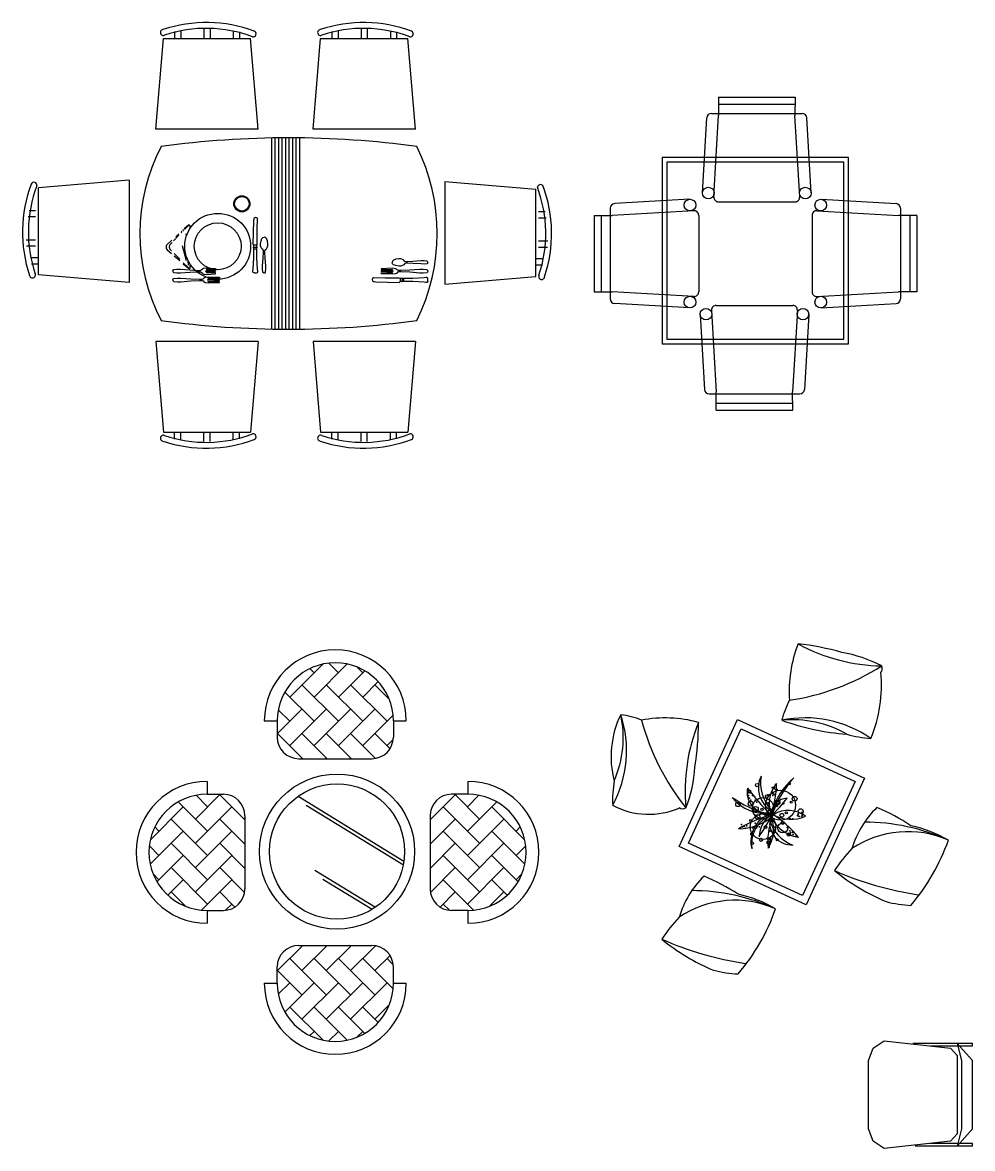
# Model space of a CAD drawing. Header units: inches. Extents: x 5.3 to 47.8, y 15.8 to 40.6.
# Drawn here: x 12.577 to 16.661, y 22.245 to 27.085 of the extents above; entities that cross this region are included whole.
import ezdxf

# ---------------------------------------------------------------- set-up
doc = ezdxf.new("R2010")
doc.units = ezdxf.units.IN
doc.header["$MEASUREMENT"] = 0
doc.layers.add('02', color=2, linetype='Continuous')
doc.layers.add('1', color=1, linetype='Continuous')

msp = doc.modelspace()

# ---------------------------------------------------------------- linework, layer by layer
at = {"layer": '02'}
for p, q in [((13.3562, 27.0553), (13.3562, 27.0162)), ((13.3832, 27.0564), (13.3832, 27.0162)), ((14.0322, 27.0553), (14.0322, 27.0162)), ((14.0591, 27.0564), (14.0591, 27.0162)), ((13.1499, 26.6259), (13.1824, 27.0162)), ((13.1824, 27.0162), (13.5574, 27.0162)), ((13.2306, 27.0459), (13.2306, 27.0162)), ((13.2575, 27.0498), (13.2575, 27.0162)), ((13.4822, 27.0482), (13.4822, 27.0162)), ((13.5091, 27.044), (13.5091, 27.0162)), ((13.5899, 26.6259), (13.5574, 27.0162)), ((13.8258, 26.6259), (13.8583, 27.0162)), ((13.8583, 27.0162), (14.2333, 27.0162)), ((13.9065, 27.0459), (13.9065, 27.0162)), ((13.9335, 27.0498), (13.9335, 27.0162)), ((14.1581, 27.0482), (14.1581, 27.0162)), ((14.1851, 27.044), (14.1851, 27.0162)), ((14.2658, 26.6259), (14.2333, 27.0162)), ((15.569, 26.7641), (15.5693, 26.6856)), ((15.569, 26.7641), (15.8978, 26.7641)), ((15.8978, 26.7641), (15.8975, 26.6856)), ((15.569, 26.7341), (15.8978, 26.7341)), ((15.5, 26.3531), (15.5187, 26.6753)), ((15.5386, 26.6941), (15.9282, 26.6941)), ((15.5491, 26.3353), (15.5693, 26.6856)), ((15.9178, 26.3353), (15.8975, 26.6856)), ((15.9668, 26.3531), (15.9482, 26.6753)), ((13.5899, 26.6259), (13.1499, 26.6259)), ((14.2658, 26.6259), (13.8258, 26.6259)), ((13.6472, 26.5888), (13.6472, 25.7667)), ((13.6622, 26.5888), (13.6622, 25.7667)), ((13.6772, 26.5888), (13.6772, 25.7667)), ((13.6922, 26.5888), (13.6922, 25.7667)), ((13.7072, 26.5888), (13.7072, 25.7667)), ((13.7222, 26.5888), (13.7222, 25.7667)), ((13.7372, 26.5888), (13.7372, 25.7667)), ((13.7522, 26.5888), (13.7522, 25.7667)), ((13.7672, 26.5888), (13.7672, 25.7667)), ((16.1272, 26.5042), (15.3272, 26.5042)), ((15.3272, 26.5042), (15.3272, 25.7042)), ((16.1072, 26.4842), (15.3472, 26.4842)), ((15.3472, 26.4842), (15.3472, 25.7242)), ((16.1072, 25.7242), (16.1072, 26.4842)), ((16.1272, 25.7042), (16.1272, 26.5042)), ((13.0356, 26.4071), (12.6453, 26.3746)), ((12.6453, 25.9996), (12.6453, 26.3746)), ((13.0356, 26.4071), (13.0356, 25.9671)), ((14.3926, 26.4006), (14.783, 26.3681)), ((14.3926, 26.4006), (14.3926, 25.9606)), ((14.783, 25.9931), (14.783, 26.3681)), ((15.1037, 26.2862), (15.1037, 25.8966)), ((15.4447, 26.3248), (15.1226, 26.3062)), ((15.569, 26.3141), (15.8978, 26.3141)), ((16.0098, 26.3248), (16.3319, 26.3062)), ((16.3508, 26.2862), (16.3508, 25.8966)), ((12.6009, 26.2502), (12.633, 26.2502)), ((12.6052, 26.2771), (12.633, 26.2771)), ((13.5702, 26.2315), (13.5671, 26.1324)), ((13.5718, 26.2425), (13.5702, 26.2315)), ((13.5749, 26.2456), (13.5718, 26.2425)), ((13.5796, 26.2472), (13.5749, 26.2456)), ((13.5844, 26.2456), (13.5796, 26.2472)), ((13.5875, 26.2425), (13.5844, 26.2456)), ((13.5859, 26.1921), (13.5875, 26.2425)), ((14.823, 26.2706), (14.7952, 26.2706)), ((14.8273, 26.2437), (14.7952, 26.2437)), ((15.0337, 26.2558), (15.0337, 25.927)), ((15.0337, 26.2558), (15.1123, 26.2555)), ((15.0637, 26.2558), (15.0637, 25.927)), ((15.4626, 26.2758), (15.1123, 26.2555)), ((15.4837, 26.2558), (15.4837, 25.927)), ((15.9708, 26.2558), (15.9708, 25.927)), ((15.9919, 26.2758), (16.3422, 26.2555)), ((16.4208, 26.2558), (16.3422, 26.2555)), ((16.3908, 26.2558), (16.3908, 25.927)), ((16.4208, 26.2558), (16.4208, 25.927)), ((13.2622, 26.1884), (13.2587, 26.1852)), ((13.262, 26.1833), (13.2594, 26.1806)), ((13.2686, 26.1943), (13.2663, 26.1923)), ((13.2685, 26.19), (13.2665, 26.188)), ((13.2902, 26.2142), (13.2725, 26.1979)), ((13.2887, 26.211), (13.2726, 26.1943)), ((13.2918, 26.2126), (13.2887, 26.211)), ((13.295, 26.2142), (13.2902, 26.2142)), ((13.2981, 26.211), (13.295, 26.2142)), ((13.2981, 26.2012), (13.2981, 26.211)), ((13.5859, 26.1324), (13.5859, 26.1921)), ((12.5928, 26.1511), (12.633, 26.1511)), ((13.2192, 26.149), (13.1959, 26.1277)), ((13.2195, 26.1391), (13.2085, 26.1277)), ((13.2493, 26.1701), (13.2258, 26.1456)), ((13.2486, 26.176), (13.2354, 26.1639)), ((13.2815, 26.1668), (13.2808, 26.1764)), ((13.5671, 26.1324), (13.5718, 26.1277)), ((13.5844, 26.1277), (13.5859, 26.1324)), ((13.5997, 26.1329), (13.6023, 26.1465)), ((13.6003, 26.1243), (13.5997, 26.1329)), ((13.6023, 26.1465), (13.606, 26.1557)), ((13.606, 26.1557), (13.6102, 26.1599)), ((13.6102, 26.1599), (13.6158, 26.1623)), ((13.6214, 26.1599), (13.6158, 26.1623)), ((13.6256, 26.1557), (13.6214, 26.1599)), ((13.6294, 26.1465), (13.6256, 26.1557)), ((13.6319, 26.1329), (13.6294, 26.1465)), ((13.6313, 26.1243), (13.6319, 26.1329)), ((14.8354, 26.1446), (14.7952, 26.1446)), ((12.5939, 26.1242), (12.633, 26.1242)), ((13.1959, 26.1277), (13.1943, 26.1245)), ((13.1943, 26.1245), (13.1943, 26.1135)), ((13.1943, 26.1135), (13.199, 26.1072)), ((13.199, 26.1072), (13.217, 26.0918)), ((13.2085, 26.1277), (13.2069, 26.1214)), ((13.2069, 26.1214), (13.2085, 26.1119)), ((13.2085, 26.1119), (13.2178, 26.1026)), ((13.2283, 26.0921), (13.2527, 26.0677)), ((13.2824, 26.06), (13.2651, 26.1247)), ((13.5702, 26.1182), (13.5718, 26.1214)), ((13.5718, 26.1119), (13.5702, 26.1182)), ((13.5859, 26.1182), (13.5702, 26.1182)), ((13.5844, 26.1277), (13.5718, 26.1277)), ((13.5718, 26.1214), (13.5718, 26.1277)), ((13.5718, 26.0726), (13.5718, 26.1119)), ((13.5718, 26.1119), (13.5844, 26.1119)), ((13.5844, 26.1214), (13.5844, 26.1277)), ((13.5859, 26.1182), (13.5844, 26.1214)), ((13.5844, 26.1119), (13.5859, 26.1182)), ((13.5844, 26.0726), (13.5844, 26.1119)), ((13.6026, 26.1173), (13.6003, 26.1243)), ((13.6062, 26.1121), (13.6026, 26.1173)), ((13.6103, 26.1092), (13.6062, 26.1121)), ((13.6117, 26.1077), (13.6103, 26.1092)), ((13.6131, 26.1037), (13.6117, 26.1077)), ((13.6119, 26.0736), (13.6131, 26.0958)), ((13.6131, 26.0958), (13.6131, 26.1037)), ((13.6185, 26.1037), (13.6199, 26.1077)), ((13.6185, 26.0958), (13.6185, 26.1037)), ((13.6197, 26.0736), (13.6185, 26.0958)), ((13.6199, 26.1077), (13.6213, 26.1092)), ((13.6213, 26.1092), (13.6254, 26.1121)), ((13.6254, 26.1121), (13.629, 26.1173)), ((13.629, 26.1173), (13.6313, 26.1243)), ((14.8343, 26.1177), (14.7952, 26.1177)), ((12.6117, 26.0747), (12.6453, 26.0747)), ((12.6156, 26.0478), (12.6453, 26.0478)), ((13.2291, 26.0813), (13.2525, 26.0611)), ((13.2679, 26.0478), (13.2902, 26.0286)), ((13.2682, 26.0522), (13.2902, 26.0301)), ((13.2902, 26.0412), (13.2889, 26.0608)), ((13.2981, 26.0286), (13.2981, 26.0447)), ((13.5686, 26.0239), (13.5718, 26.0726)), ((13.5875, 26.0239), (13.5844, 26.0726)), ((13.6091, 26.0244), (13.6092, 26.0377)), ((13.6092, 26.0377), (13.6119, 26.0736)), ((13.6224, 26.0377), (13.6197, 26.0736)), ((13.6225, 26.0244), (13.6224, 26.0377)), ((14.1677, 26.059), (14.1654, 26.0533)), ((14.1677, 26.0477), (14.1654, 26.0533)), ((14.1719, 26.0632), (14.1677, 26.059)), ((14.1719, 26.0435), (14.1677, 26.0477)), ((14.1811, 26.0669), (14.1719, 26.0632)), ((14.1811, 26.0398), (14.1719, 26.0435)), ((14.1948, 26.0695), (14.1811, 26.0669)), ((14.1948, 26.0372), (14.1811, 26.0398)), ((14.2033, 26.0689), (14.1948, 26.0695)), ((14.2033, 26.0378), (14.1948, 26.0372)), ((14.2103, 26.0665), (14.2033, 26.0689)), ((14.2103, 26.0401), (14.2033, 26.0378)), ((14.2156, 26.0629), (14.2103, 26.0665)), ((14.2156, 26.0438), (14.2103, 26.0401)), ((14.2185, 26.0588), (14.2156, 26.0629)), ((14.2185, 26.0478), (14.2156, 26.0438)), ((14.2199, 26.0574), (14.2185, 26.0588)), ((14.2199, 26.0492), (14.2185, 26.0478)), ((14.224, 26.056), (14.2199, 26.0574)), ((14.224, 26.0506), (14.2199, 26.0492)), ((14.2318, 26.056), (14.224, 26.056)), ((14.2318, 26.0506), (14.224, 26.0506)), ((14.2541, 26.0573), (14.2318, 26.056)), ((14.2541, 26.0494), (14.2318, 26.0506)), ((14.2899, 26.0599), (14.2541, 26.0573)), ((14.2899, 26.0468), (14.2541, 26.0494)), ((14.3033, 26.0601), (14.2899, 26.0599)), ((14.3033, 26.0466), (14.2899, 26.0468)), ((14.315, 26.0589), (14.3033, 26.0601)), ((14.315, 26.0478), (14.3033, 26.0466)), ((14.3183, 26.0576), (14.315, 26.0589)), ((14.3183, 26.0491), (14.315, 26.0478)), ((14.3195, 26.0549), (14.3183, 26.0576)), ((14.3195, 26.0518), (14.3183, 26.0491)), ((14.3195, 26.0518), (14.3195, 26.0549)), ((14.8165, 26.0683), (14.783, 26.0683)), ((14.8127, 26.0413), (14.783, 26.0413)), ((13.0356, 25.9671), (12.6453, 25.9996)), ((13.2227, 26.0177), (13.2243, 26.0209)), ((13.2227, 26.0177), (13.2227, 26.0146)), ((13.2227, 26.0146), (13.2243, 26.0114)), ((13.2243, 26.0209), (13.2274, 26.0224)), ((13.2243, 26.0114), (13.2274, 26.0099)), ((13.2274, 26.0224), (13.24, 26.024)), ((13.2274, 26.0099), (13.24, 26.0083)), ((13.24, 26.024), (13.2557, 26.024)), ((13.24, 26.0083), (13.2557, 26.0083)), ((13.2557, 26.024), (13.2966, 26.0209)), ((13.2557, 26.0083), (13.2966, 26.0114)), ((13.2902, 26.0301), (13.2934, 26.0286)), ((13.2902, 26.0286), (13.2934, 26.027)), ((13.2934, 26.027), (13.2965, 26.027)), ((13.2965, 26.027), (13.2981, 26.0286)), ((13.2966, 26.0209), (13.3296, 26.0193)), ((13.2966, 26.0114), (13.3296, 26.013)), ((13.3296, 26.0193), (13.3407, 26.0193)), ((13.3296, 26.013), (13.3407, 26.013)), ((13.3407, 26.0193), (13.3454, 26.0209)), ((13.3407, 26.013), (13.3454, 26.0114)), ((13.3454, 26.0209), (13.3501, 26.0256)), ((13.3454, 26.0114), (13.3501, 26.0067)), ((13.3501, 26.0256), (13.3548, 26.0287)), ((13.3501, 26.0067), (13.3548, 26.0036)), ((13.3532, 25.9831), (13.358, 25.9878)), ((13.3548, 26.0287), (13.3674, 26.0303)), ((13.3548, 26.0036), (13.3674, 26.002)), ((13.358, 25.9878), (13.3627, 25.9894)), ((13.3627, 25.9894), (13.3753, 25.991)), ((13.3658, 26.0177), (13.3642, 26.0161)), ((13.3658, 26.0146), (13.3642, 26.0161)), ((13.4067, 26.0193), (13.3658, 26.0177)), ((13.4067, 26.013), (13.3658, 26.0146)), ((13.3674, 26.0303), (13.4067, 26.0272)), ((13.4067, 26.0256), (13.3674, 26.024)), ((13.3674, 26.024), (13.3674, 26.0224)), ((13.3674, 26.0224), (13.4067, 26.0209)), ((13.3674, 26.0099), (13.4067, 26.0114)), ((13.3674, 26.0083), (13.3674, 26.0099)), ((13.4067, 26.0067), (13.3674, 26.0083)), ((13.3674, 26.002), (13.4067, 26.0051)), ((13.3753, 25.991), (13.424, 25.9894)), ((13.424, 25.9878), (13.3753, 25.9863)), ((13.4067, 26.0272), (13.4067, 26.0256)), ((13.4067, 26.0209), (13.4067, 26.0193)), ((13.4067, 26.0114), (13.4067, 26.013)), ((13.4067, 26.0051), (13.4067, 26.0067)), ((13.424, 25.9894), (13.424, 25.9878)), ((13.5671, 26.0176), (13.5686, 26.0239)), ((13.5671, 26.0128), (13.5671, 26.0176)), ((13.5686, 26.0097), (13.5671, 26.0128)), ((13.5733, 26.0081), (13.5686, 26.0097)), ((13.5733, 26.0081), (13.5828, 26.0081)), ((13.5828, 26.0081), (13.5875, 26.0097)), ((13.5891, 26.0176), (13.5875, 26.0239)), ((13.5875, 26.0097), (13.5891, 26.0128)), ((13.5891, 26.0128), (13.5891, 26.0176)), ((13.6103, 26.0126), (13.6091, 26.0244)), ((13.6116, 26.0094), (13.6103, 26.0126)), ((13.6142, 26.0081), (13.6116, 26.0094)), ((13.6142, 26.0081), (13.6174, 26.0081)), ((13.6174, 26.0081), (13.62, 26.0094)), ((13.62, 26.0094), (13.6214, 26.0126)), ((13.6214, 26.0126), (13.6225, 26.0244)), ((14.0852, 25.9873), (14.082, 25.9841)), ((14.1355, 25.9857), (14.0852, 25.9873)), ((14.167, 26.0282), (14.1182, 26.0266)), ((14.1182, 26.0266), (14.1182, 26.025)), ((14.1182, 26.025), (14.167, 26.0235)), ((14.167, 26.0219), (14.1182, 26.0203)), ((14.1182, 26.0203), (14.1182, 26.0187)), ((14.1182, 26.0187), (14.1685, 26.0172)), ((14.1182, 26.0124), (14.1685, 26.014)), ((14.1182, 26.0109), (14.1182, 26.0124)), ((14.167, 26.0093), (14.1182, 26.0109)), ((14.1182, 26.0062), (14.167, 26.0077)), ((14.1182, 26.0046), (14.1182, 26.0062)), ((14.167, 26.003), (14.1182, 26.0046)), ((14.1796, 26.0266), (14.167, 26.0282)), ((14.167, 26.0235), (14.167, 26.0219)), ((14.167, 26.0077), (14.167, 26.0093)), ((14.1796, 26.0046), (14.167, 26.003)), ((14.1685, 26.0172), (14.1701, 26.0156)), ((14.1685, 26.014), (14.1701, 26.0156)), ((14.1843, 26.025), (14.1796, 26.0266)), ((14.1843, 26.0062), (14.1796, 26.0046)), ((14.189, 26.0203), (14.1843, 26.025)), ((14.189, 26.0109), (14.1843, 26.0062)), ((14.1937, 26.0187), (14.189, 26.0203)), ((14.1937, 26.0124), (14.189, 26.0109)), ((14.2047, 26.0187), (14.1937, 26.0187)), ((14.2047, 26.0124), (14.1937, 26.0124)), ((14.2425, 26.0203), (14.2047, 26.0187)), ((14.2425, 26.0109), (14.2047, 26.0124)), ((14.2849, 26.0235), (14.2425, 26.0203)), ((14.2849, 26.0077), (14.2425, 26.0109)), ((14.3038, 25.9873), (14.255, 25.9841)), ((14.2991, 26.0235), (14.2849, 26.0235)), ((14.2991, 26.0077), (14.2849, 26.0077)), ((14.3148, 26.0219), (14.2991, 26.0235)), ((14.3148, 26.0093), (14.2991, 26.0077)), ((14.3101, 25.9889), (14.3038, 25.9873)), ((14.3148, 25.9889), (14.3101, 25.9889)), ((14.318, 26.0203), (14.3148, 26.0219)), ((14.318, 26.0109), (14.3148, 26.0093)), ((14.318, 25.9873), (14.3148, 25.9889)), ((14.3195, 26.0172), (14.318, 26.0203)), ((14.3195, 26.014), (14.318, 26.0109)), ((14.3195, 25.9826), (14.318, 25.9873)), ((14.3195, 26.0172), (14.3195, 26.014)), ((14.3926, 25.9606), (14.783, 25.9931)), ((13.2227, 25.98), (13.2243, 25.9831)), ((13.2227, 25.9768), (13.2227, 25.98)), ((13.2227, 25.9768), (13.2243, 25.9737)), ((13.2243, 25.9831), (13.2274, 25.9847)), ((13.2243, 25.9737), (13.2274, 25.9721)), ((13.2274, 25.9847), (13.2431, 25.9863)), ((13.2274, 25.9721), (13.2431, 25.9705)), ((13.2431, 25.9863), (13.2573, 25.9863)), ((13.2431, 25.9705), (13.2573, 25.9705)), ((13.2573, 25.9863), (13.2998, 25.9831)), ((13.2573, 25.9705), (13.2998, 25.9737)), ((13.2998, 25.9831), (13.3375, 25.9815)), ((13.2998, 25.9737), (13.3375, 25.9752)), ((13.3375, 25.9815), (13.3485, 25.9815)), ((13.3375, 25.9752), (13.3485, 25.9752)), ((13.3485, 25.9815), (13.3532, 25.9831)), ((13.3485, 25.9752), (13.3532, 25.9737)), ((13.3532, 25.9737), (13.358, 25.969)), ((13.358, 25.969), (13.3627, 25.9674)), ((13.3627, 25.9674), (13.3753, 25.9658)), ((13.3737, 25.98), (13.3721, 25.9784)), ((13.3737, 25.9768), (13.3721, 25.9784)), ((13.424, 25.9815), (13.3737, 25.98)), ((13.424, 25.9752), (13.3737, 25.9768)), ((13.3753, 25.9863), (13.3753, 25.9847)), ((13.3753, 25.9847), (13.424, 25.9831)), ((13.3753, 25.9721), (13.424, 25.9737)), ((13.3753, 25.9705), (13.3753, 25.9721)), ((13.424, 25.969), (13.3753, 25.9705)), ((13.3753, 25.9658), (13.424, 25.9674)), ((13.424, 25.9831), (13.424, 25.9815)), ((13.424, 25.9737), (13.424, 25.9752)), ((13.424, 25.9674), (13.424, 25.969)), ((14.082, 25.9841), (14.0805, 25.9794)), ((14.0805, 25.9794), (14.082, 25.9747)), ((14.082, 25.9747), (14.0852, 25.9716)), ((14.0852, 25.9716), (14.0962, 25.97)), ((14.0962, 25.97), (14.1953, 25.9668)), ((14.1953, 25.9857), (14.1355, 25.9857)), ((14.2, 25.9841), (14.1953, 25.9857)), ((14.1953, 25.9668), (14.2, 25.9716)), ((14.2, 25.9841), (14.2, 25.9716)), ((14.2063, 25.9841), (14.2, 25.9841)), ((14.2063, 25.9716), (14.2, 25.9716)), ((14.2094, 25.9857), (14.2063, 25.9841)), ((14.2094, 25.97), (14.2063, 25.9716)), ((14.2157, 25.9841), (14.2094, 25.9857)), ((14.2094, 25.9857), (14.2094, 25.97)), ((14.2157, 25.9716), (14.2094, 25.97)), ((14.255, 25.9841), (14.2157, 25.9841)), ((14.2157, 25.9716), (14.2157, 25.9841)), ((14.255, 25.9716), (14.2157, 25.9716)), ((14.3038, 25.9684), (14.255, 25.9716)), ((14.3101, 25.9668), (14.3038, 25.9684)), ((14.3148, 25.9668), (14.3101, 25.9668)), ((14.318, 25.9684), (14.3148, 25.9668)), ((14.3195, 25.9731), (14.318, 25.9684)), ((14.3195, 25.9731), (14.3195, 25.9826)), ((15.0337, 25.927), (15.1123, 25.9273)), ((15.4626, 25.907), (15.1123, 25.9273)), ((15.9919, 25.907), (16.3422, 25.9273)), ((16.4208, 25.927), (16.3422, 25.9273)), ((15.4447, 25.858), (15.1226, 25.8767)), ((15.539, 25.8474), (15.5593, 25.4971)), ((15.559, 25.8686), (15.8878, 25.8686)), ((15.9078, 25.8474), (15.8875, 25.4971)), ((16.0098, 25.858), (16.3319, 25.8767)), ((15.49, 25.8296), (15.5086, 25.5074)), ((15.9568, 25.8296), (15.9381, 25.5074)), ((13.1499, 25.7138), (13.1824, 25.3234)), ((13.5899, 25.7138), (13.1499, 25.7138)), ((13.5899, 25.7138), (13.5574, 25.3234)), ((13.8258, 25.7138), (13.8583, 25.3234)), ((14.2658, 25.7138), (13.8258, 25.7138)), ((14.2658, 25.7138), (14.2333, 25.3234)), ((15.3272, 25.7042), (16.1272, 25.7042)), ((15.3472, 25.7242), (16.1072, 25.7242)), ((15.5286, 25.4886), (15.9182, 25.4886)), ((15.559, 25.4186), (15.5593, 25.4971)), ((15.8878, 25.4186), (15.8875, 25.4971)), ((15.559, 25.4486), (15.8878, 25.4486)), ((15.559, 25.4186), (15.8878, 25.4186)), ((13.1824, 25.3234), (13.5574, 25.3234)), ((13.2306, 25.2937), (13.2306, 25.3234)), ((13.2575, 25.2898), (13.2575, 25.3234)), ((13.3562, 25.2843), (13.3562, 25.3234)), ((13.3832, 25.2833), (13.3832, 25.3234)), ((13.4822, 25.2914), (13.4822, 25.3234)), ((13.5091, 25.2956), (13.5091, 25.3234)), ((13.8583, 25.3234), (14.2333, 25.3234)), ((13.9065, 25.2937), (13.9065, 25.3234)), ((13.9335, 25.2898), (13.9335, 25.3234)), ((14.0322, 25.2843), (14.0322, 25.3234)), ((14.0591, 25.2833), (14.0591, 25.3234)), ((14.1581, 25.2914), (14.1581, 25.3234)), ((14.1851, 25.2956), (14.1851, 25.3234)), ((13.8674, 24.3271), (13.7259, 24.1856)), ((13.8304, 24.29), (13.8125, 24.308)), ((13.9725, 24.3277), (13.8304, 24.1856)), ((13.9348, 24.29), (13.8935, 24.3314)), ((14.0478, 24.2986), (13.9348, 24.1856)), ((14.0393, 24.29), (14.0143, 24.315)), ((14.1056, 24.2519), (14.0393, 24.1856)), ((13.8304, 24.0811), (13.7045, 24.207)), ((13.9348, 24.0811), (13.7781, 24.2378)), ((14.0393, 24.0811), (13.8826, 24.2378)), ((14.1438, 24.0811), (13.9871, 24.2378)), ((14.1531, 24.1763), (14.0915, 24.2378)), ((14.1475, 24.1893), (14.1438, 24.1856)), ((13.7781, 24.1333), (13.6718, 24.027)), ((13.7259, 24.0811), (13.6763, 24.1307)), ((13.8826, 24.1333), (13.7259, 23.9766)), ((13.9871, 24.1333), (13.8304, 23.9766)), ((14.0915, 24.1333), (13.9348, 23.9766)), ((14.1699, 24.1072), (14.0393, 23.9766)), ((13.6163, 24.0833), (13.6718, 24.0833)), ((13.6718, 24.0833), (13.6718, 24.0129)), ((14.171, 24.0833), (14.2265, 24.0833)), ((14.171, 24.0833), (14.171, 24.0129)), ((15.4001, 23.5433, -0.6857), (15.651, 24.0884, -0.6857)), ((15.651, 24.0884, -0.6857), (16.196, 23.8375, -0.6857)), ((13.782, 23.9205), (13.6737, 24.0289)), ((13.8865, 23.9205), (13.7781, 24.0289)), ((13.991, 23.9205), (13.8826, 24.0289)), ((14.0941, 23.9218), (13.9871, 24.0289)), ((14.1568, 23.9636), (14.0915, 24.0289)), ((14.1706, 24.0034), (14.1438, 23.9766)), ((15.4399, 23.558, -0.6857), (15.6657, 24.0486, -0.6857)), ((15.6657, 24.0486, -0.6857), (16.1562, 23.8228, -0.6857)), ((13.7641, 23.9205), (14.0787, 23.9205)), ((13.7781, 23.9244), (13.7742, 23.9205)), ((13.8826, 23.9244), (13.8787, 23.9205)), ((13.9871, 23.9244), (13.9832, 23.9205)), ((14.0915, 23.9244), (14.0881, 23.921)), ((13.3702, 23.8231), (13.3702, 23.7677)), ((14.4917, 23.8231), (14.4917, 23.7677)), ((16.1562, 23.8228, -0.6857), (15.9304, 23.3323, -0.6857)), ((16.196, 23.8375, -0.6857), (15.9451, 23.2925, -0.6857)), ((13.3202, 23.6613), (13.4266, 23.7677)), ((13.3724, 23.7136), (13.3228, 23.7632)), ((13.3702, 23.7677), (13.4407, 23.7677)), ((13.533, 23.6574), (13.4247, 23.7658)), ((14.3289, 23.6574), (14.4372, 23.7658)), ((14.4917, 23.7677), (14.4212, 23.7677)), ((14.5417, 23.6613), (14.4353, 23.7677)), ((14.4895, 23.7136), (14.5391, 23.7632)), ((13.1265, 23.5721), (13.268, 23.7136)), ((13.3724, 23.6091), (13.2466, 23.735)), ((13.3202, 23.5569), (13.4769, 23.7136)), ((13.7613, 23.7588), (14.2166, 23.4801)), ((13.7958, 23.7206), (14.214, 23.4645)), ((14.5417, 23.5569), (14.385, 23.7136)), ((14.4895, 23.6091), (14.6153, 23.735)), ((14.7354, 23.5721), (14.594, 23.7136)), ((13.5291, 23.6613), (13.533, 23.6652)), ((13.533, 23.6754), (13.533, 23.3608)), ((14.3289, 23.6754), (14.3289, 23.3608)), ((14.3328, 23.6613), (14.3289, 23.6652)), ((13.1635, 23.6091), (13.1456, 23.627)), ((13.3724, 23.5046), (13.2157, 23.6613)), ((13.533, 23.553), (13.4247, 23.6613)), ((14.3289, 23.553), (14.4372, 23.6613)), ((14.4895, 23.5046), (14.6462, 23.6613)), ((14.6984, 23.6091), (14.7163, 23.627)), ((13.1258, 23.467), (13.268, 23.6091)), ((13.3202, 23.4524), (13.4769, 23.6091)), ((14.5417, 23.4524), (14.385, 23.6091)), ((14.7361, 23.467), (14.594, 23.6091)), ((13.1635, 23.5046), (13.1221, 23.546)), ((13.3724, 23.4002), (13.2157, 23.5569)), ((13.533, 23.4485), (13.4247, 23.5569)), ((13.5291, 23.5569), (13.533, 23.5608)), ((14.3328, 23.5569), (14.3289, 23.5608)), ((14.3289, 23.4485), (14.4372, 23.5569)), ((14.4895, 23.4002), (14.6462, 23.5569)), ((14.6984, 23.5046), (14.7398, 23.546)), ((15.9451, 23.2925, -0.6857), (15.4001, 23.5433, -0.6857)), ((15.9304, 23.3323, -0.6857), (15.4399, 23.558, -0.6857)), ((13.155, 23.3916), (13.268, 23.5046)), ((13.3202, 23.3479), (13.4769, 23.5046)), ((14.5417, 23.3479), (14.385, 23.5046)), ((14.707, 23.3916), (14.594, 23.5046)), ((13.1635, 23.4002), (13.1385, 23.4251)), ((13.3724, 23.2957), (13.2157, 23.4524)), ((13.5317, 23.3453), (13.4247, 23.4524)), ((13.5291, 23.4524), (13.533, 23.4563)), ((13.8336, 23.4414), (14.0939, 23.282)), ((14.3328, 23.4524), (14.3289, 23.4563)), ((14.3302, 23.3453), (14.4372, 23.4524)), ((14.4895, 23.2957), (14.6462, 23.4524)), ((14.6984, 23.4002), (14.7234, 23.4251)), ((13.2017, 23.3339), (13.268, 23.4002)), ((13.3463, 23.2696), (13.4769, 23.4002)), ((13.868, 23.4032), (14.0803, 23.2732)), ((14.5156, 23.2696), (14.385, 23.4002)), ((14.6602, 23.3339), (14.594, 23.4002)), ((13.2773, 23.2864), (13.2157, 23.3479)), ((13.4899, 23.2827), (13.4247, 23.3479)), ((13.5291, 23.3479), (13.5325, 23.3513)), ((14.3328, 23.3479), (14.3294, 23.3513)), ((14.372, 23.2827), (14.4372, 23.3479)), ((14.5846, 23.2864), (14.6462, 23.3479)), ((13.2643, 23.292), (13.268, 23.2957)), ((13.4501, 23.2689), (13.4769, 23.2957)), ((14.4118, 23.2689), (14.385, 23.2957)), ((14.5976, 23.292), (14.594, 23.2957)), ((13.3702, 23.2684), (13.3702, 23.213)), ((13.3702, 23.2684), (13.4407, 23.2684)), ((14.4917, 23.2684), (14.4212, 23.2684)), ((14.4917, 23.2684), (14.4917, 23.213)), ((13.782, 23.1181), (13.6737, 23.0097)), ((13.7641, 23.1181), (14.0787, 23.1181)), ((13.7781, 23.1142), (13.7742, 23.1181)), ((13.8865, 23.1181), (13.7781, 23.0097)), ((13.8826, 23.1142), (13.8787, 23.1181)), ((13.991, 23.1181), (13.8826, 23.0097)), ((13.9871, 23.1142), (13.9832, 23.1181)), ((14.0941, 23.1168), (13.9871, 23.0097)), ((14.0915, 23.1142), (14.0881, 23.1176)), ((13.8826, 22.9053), (13.7259, 23.062)), ((13.9871, 22.9053), (13.8304, 23.062)), ((14.0915, 22.9053), (13.9348, 23.062)), ((14.1699, 22.9314), (14.0393, 23.062)), ((14.1568, 23.075), (14.0915, 23.0097)), ((14.1706, 23.0352), (14.1438, 23.062)), ((13.6718, 22.9553), (13.6718, 23.0257)), ((13.7781, 22.9053), (13.6718, 23.0116)), ((14.171, 22.9553), (14.171, 23.0257)), ((13.6163, 22.9553), (13.6718, 22.9553)), ((13.7259, 22.9575), (13.6763, 22.9079)), ((13.8304, 22.9575), (13.7045, 22.8316)), ((13.9348, 22.9575), (13.7781, 22.8008)), ((14.0393, 22.9575), (13.8826, 22.8008)), ((14.1438, 22.9575), (13.9871, 22.8008)), ((14.171, 22.9553), (14.2265, 22.9553)), ((13.8674, 22.7115), (13.7259, 22.853)), ((13.9725, 22.7109), (13.8304, 22.853)), ((14.0478, 22.74), (13.9348, 22.853)), ((14.1056, 22.7868), (14.0393, 22.853)), ((14.1531, 22.8624), (14.0915, 22.8008)), ((14.1475, 22.8493), (14.1438, 22.853)), ((13.8304, 22.7486), (13.8125, 22.7307)), ((13.9348, 22.7486), (13.8935, 22.7072)), ((14.0393, 22.7486), (14.0143, 22.7236))]:
    msp.add_line(p, q, dxfattribs=at)
for centre, radius in [((15.525, 26.3517), 0.025), ((15.9419, 26.3517), 0.025), ((13.5199, 26.3054), 0.0346), ((13.5199, 26.3054), 0.0315), ((15.4462, 26.2999), 0.025), ((16.0083, 26.2999), 0.025), ((13.4161, 26.1229), 0.1415), ((13.4161, 26.1229), 0.1007), ((15.4462, 25.883), 0.025), ((16.0083, 25.883), 0.025), ((15.5149, 25.831), 0.025), ((15.9318, 25.831), 0.025), ((13.9289, 23.5213), 0.3334), ((13.9289, 23.5213), 0.2907), ((15.7348, 23.8073), 0.00731), ((15.8747, 23.812), 0.00327), ((15.8355, 23.7206), 0.0647), ((15.7768, 23.7591), 0.00603), ((15.6519, 23.7237), 0.00925), ((15.7068, 23.727), 0.0106), ((15.7601, 23.7075), 0.0459), ((15.7281, 23.7033), 0.0118), ((15.7785, 23.7287), 0.00438), ((15.8222, 23.7324), 0.0106), ((15.821, 23.7332), 0.00745), ((15.8194, 23.7169), 0.00292), ((15.8475, 23.7287), 0.00292), ((15.8814, 23.7333), 0.00438), ((15.896, 23.7483), 0.0103), ((15.7603, 23.628), 0.0549), ((15.7368, 23.6703), 0.0103), ((15.7557, 23.7033), 0.00527), ((15.7701, 23.6822), 0.00527), ((15.7836, 23.679), 0.00603), ((15.7827, 23.6968), 0.00146), ((15.8412, 23.6774), 0.00827), ((15.86, 23.6881), 0.00462), ((15.9221, 23.6952), 0.0103), ((15.929, 23.6884), 0.00327), ((15.7064, 23.6548), 0.00462), ((15.7279, 23.6258), 0.00585), ((15.7445, 23.6275), 0.00146), ((15.7713, 23.6263), 0.00585), ((15.7944, 23.6549), 0.00527), ((15.8074, 23.6261), 0.00327), ((15.8452, 23.6231), 0.0213), ((15.8446, 23.6442), 0.00603), ((15.7113, 23.5965), 0.00413), ((15.7509, 23.5717), 0.00654), ((15.7783, 23.577), 0.00292), ((15.8208, 23.5715), 0.00462), ((15.8707, 23.5951), 0.00731), ((15.7144, 23.5569), 0.00462), ((15.7833, 23.5601), 0.00654)]:
    msp.add_circle(centre, radius, dxfattribs=at)
for centre, radius, start, end in [((13.1821, 27.0417), 0.0127, 96.3654, 294.4609), ((13.3668, 26.4964), 0.5881, 69.5048, 108.4472), ((13.3669, 26.4956), 0.5639, 69.3644, 108.5573), ((13.8581, 27.0417), 0.0127, 96.3654, 294.4609), ((14.0427, 26.4964), 0.5881, 69.5048, 108.4472), ((14.0428, 26.4956), 0.5639, 69.3644, 108.5573), ((13.5682, 27.0356), 0.0125, 257.872, 68.8674), ((14.2442, 27.0356), 0.0125, 257.872, 68.8674), ((15.5386, 26.6741), 0.02, 90, 176.6868), ((15.9282, 26.6741), 0.02, 3.3132, 90), ((13.7222, 22.4904), 4.0984, 82.2876, 97.7124), ((13.8905, 26.1777), 0.8098, 152.4947, 207.5053), ((13.5174, 26.1777), 0.8423, 333.6397, 26.3603), ((13.165, 26.184), 0.5881, 159.5047, 198.4472), ((13.1659, 26.1841), 0.5639, 159.3644, 198.5573), ((12.6258, 26.3854), 0.0125, 347.872, 158.8674), ((14.804, 26.3735), 0.0142, 44.7536, 168.5071), ((14.2624, 26.1776), 0.5639, 341.4427, 20.6356), ((14.2632, 26.1775), 0.5881, 341.5528, 20.4953), ((15.569, 26.3341), 0.02, 176.6868, 270), ((15.8978, 26.3341), 0.02, 270, 3.3132), ((15.1237, 26.2862), 0.02, 93.3132, 180), ((16.3308, 26.2862), 0.02, 0, 86.6868), ((15.4637, 26.2558), 0.02, 0, 93.3132), ((15.9908, 26.2558), 0.02, 86.6868, 180), ((12.6197, 25.9993), 0.0127, 186.3654, 24.4609), ((14.8085, 25.9928), 0.0127, 155.5391, 353.6346), ((15.1237, 25.8966), 0.02, 180, 266.6868), ((15.4637, 25.927), 0.02, 266.6868, 0), ((15.9908, 25.927), 0.02, 180, 273.3132), ((16.3308, 25.8966), 0.02, 273.3132, 0), ((15.559, 25.8486), 0.02, 90, 183.3132), ((15.8878, 25.8486), 0.02, 356.6868, 90), ((13.7222, 29.865), 4.0984, 262.2876, 277.7124), ((15.5286, 25.5086), 0.02, 183.3132, 270), ((15.9182, 25.5086), 0.02, 270, 356.6868), ((13.1821, 25.2979), 0.0127, 65.5391, 263.6346), ((13.3669, 25.844), 0.5639, 251.4427, 290.6356), ((13.5682, 25.304), 0.0125, 291.1326, 102.128), ((13.8581, 25.2979), 0.0127, 65.5391, 263.6346), ((14.0428, 25.844), 0.5639, 251.4427, 290.6356), ((14.2442, 25.304), 0.0125, 291.1326, 102.128), ((13.3668, 25.8432), 0.5881, 251.5528, 290.4952), ((14.0427, 25.8432), 0.5881, 251.5528, 290.4952), ((16.4298, 24.2109), 0.5572, 158.6405, 184.0343), ((15.7933, 23.3103), 1.1098, 74.0073, 83.9197), ((16.2854, 25.1062), 0.7872, 241.5868, 268.9034), ((13.9214, 24.0833), 0.3051, 0, 180), ((15.9997, 23.8015), 0.5842, 62.398, 80.2041), ((13.9214, 24.0833), 0.2496, 0, 180), ((15.7238, 25.1819), 1.0212, 278.4545, 302.3545), ((16.2493, 24.3077), 0.0238, 314.8263, 28.5868), ((15.6844, 24.2346), 0.5848, 337.1425, 5.6853), ((16.2132, 23.9926), 0.3836, 152.1573, 165.9901), ((15.5159, 23.9293), 0.4092, 153.8797, 194.7441), ((14.6846, 23.9551), 0.489, 331.3802, 18.4049), ((14.6979, 24.0108), 0.4613, 336.2734, 12.3504), ((15.0979, 23.7292), 0.3836, 68.586, 82.4188), ((15.3391, 23.5384), 0.5572, 75.0692, 100.4631), ((16.2249, 24.3486), 1.0212, 194.8833, 218.7833), ((16.2126, 23.7821), 0.7872, 158.0155, 185.3321), ((14.3729, 24.07), 1.1098, 350.4361, 0.3485), ((15.9424, 23.6071), 0.489, 54.9514, 101.9762), ((15.8886, 23.6266), 0.4613, 59.8446, 95.9216), ((16.2116, 25.1314), 1.1097, 250.4877, 265.2786), ((13.7641, 24.0129), 0.0923, 180, 270), ((14.0787, 24.0129), 0.0923, 270, 0), ((16.2601, 24.5199), 0.5138, 254.2128, 265.889), ((14.8841, 23.9199), 0.5842, 338.8268, 356.6329), ((13.3702, 23.5181), 0.3051, 90, 270), ((14.4917, 23.5181), 0.3051, 270, 90), ((15.6272, 23.7416), 0.5138, 170.6416, 182.3178), ((15.8577, 23.7952), 0.1174, 154.5679, 238.8047), ((15.9222, 23.8165), 0.1729, 170.3134, 222.5381), ((15.9198, 23.727), 0.1338, 139.3334, 204.4465), ((16.1191, 23.5833), 0.3416, 131.6243, 162.4149), ((15.2812, 23.8315), 0.5374, 342.5879, 358.154), ((16.3086, 23.4761), 0.5521, 138.9522, 156.9337), ((13.3702, 23.5181), 0.2496, 90, 270), ((13.4407, 23.6754), 0.0923, 0, 90), ((14.4212, 23.6754), 0.0923, 90, 180), ((14.4917, 23.5181), 0.2496, 270, 90), ((15.7804, 23.7761), 0.0887, 168.3252, 274.4174), ((16.4249, 24.3381), 0.9116, 216.6471, 225.7275), ((15.2688, 24.0063), 0.3249, 241.4977, 294.1877), ((16.0109, 24.3302), 0.6919, 236.3351, 249.8541), ((15.7761, 23.8771), 0.1929, 219.5205, 276.5012), ((15.3486, 23.8871), 0.4958, 322.7377, 341.4615), ((15.5558, 23.9656), 0.3749, 309.4089, 325.1526), ((15.8665, 23.6778), 0.0728, 92.6112, 174.7252), ((15.4151, 23.7286), 0.0238, 231.2551, 305.0156), ((15.9394, 23.1381), 0.5592, 104.9284, 120.5616), ((15.6569, 23.8376), 0.218, 269.5256, 311.5899), ((15.8292, 23.5664), 0.1213, 107.6718, 195.9339), ((15.8385, 23.5558), 0.128, 118.9214, 190.0309), ((15.863, 23.5824), 0.1194, 124.7944, 178.8169), ((16.0719, 23.5665), 0.2912, 159.674, 185.9075), ((15.6574, 23.6163), 0.1483, 327.4378, 19.2312), ((15.9375, 23.7396), 0.159, 197.7074, 261.0551), ((15.7911, 23.6793), 0.0043, 189.1129, 309.4089), ((15.5533, 23.2905), 0.4631, 39.074, 58.5762), ((15.8056, 23.6678), 0.00867, 112.2393, 197.8864), ((15.7999, 23.6764), 0.0024, 311.5899, 37.3928), ((15.8803, 23.8185), 0.1582, 240.9072, 293.0851), ((15.8695, 23.5795), 0.1186, 52.1122, 121.9991), ((16.5252, 23.4227), 0.3985, 133.7588, 163.8099), ((15.9344, 22.9428), 0.83, 56.2124, 67.6758), ((15.9437, 23.7005), 0.1609, 193.5429, 249.9764), ((15.8856, 23.6463), 0.097, 171.1377, 271.7566), ((16.1917, 22.76), 0.8884, 65.7276, 89.7704), ((16.2853, 23.1108), 0.5334, 59.3961, 78.0317), ((16.3823, 23.1769), 0.43, 66.049, 123.8901), ((15.6881, 23.8833), 0.9236, 320.0492, 340.1609), ((16.6099, 23.0826), 0.6497, 136.0067, 146.6332), ((16.6455, 24.1479), 0.9141, 230.7667, 247.0662), ((16.6315, 24.7155), 1.3948, 246.14, 261.57), ((15.7825, 23.1279), 0.3985, 133.7588, 163.8099), ((15.1916, 22.648), 0.83, 56.2124, 67.6758), ((13.4407, 23.3608), 0.0923, 270, 0), ((14.4212, 23.3608), 0.0923, 180, 270), ((15.4489, 22.4653), 0.8884, 65.7276, 89.7704), ((15.5425, 22.816), 0.5334, 59.3961, 78.0317), ((15.6395, 22.8821), 0.43, 66.049, 123.8901), ((16.4229, 23.8379), 0.5484, 255.8935, 267.1957), ((15.8672, 22.7878), 0.6497, 136.0067, 146.6332), ((14.9855, 23.5654), 0.8779, 319.5198, 340.6903), ((15.9027, 23.8531), 0.9141, 230.7667, 247.0662), ((15.8888, 24.4207), 1.3948, 246.14, 261.57), ((13.7641, 23.0257), 0.0923, 90, 180), ((14.0787, 23.0257), 0.0923, 0, 90), ((15.6802, 23.5431), 0.5484, 255.8935, 267.1957), ((13.9214, 22.9553), 0.3051, 180, 0), ((13.9214, 22.9553), 0.2496, 180, 0)]:
    msp.add_arc(centre, radius, start, end, dxfattribs=at)
for p in [(15.8139, 23.8101), (15.6963, 23.7819), (15.6969, 23.7746), (15.6977, 23.7621), (15.6989, 23.7751), (15.6994, 23.7731), (15.7054, 23.7745), (15.7056, 23.783), (15.7147, 23.7618), (15.7807, 23.7653), (15.7989, 23.797), (15.8015, 23.7764), (15.8027, 23.7619), (15.804, 23.7749), (15.8041, 23.7696), (15.8043, 23.7919), (15.8074, 23.7969), (15.8077, 23.8001), (15.8083, 23.7929), (15.8091, 23.7665), (15.8138, 23.7877), (15.8159, 23.7967), (15.821, 23.7884), (15.6963, 23.7543), (15.7012, 23.7374), (15.7025, 23.7504), (15.7076, 23.7421), (15.715, 23.7236), (15.7266, 23.7422), (15.733, 23.7331), (15.812, 23.7354), (15.8748, 23.665), (15.9081, 23.6769), (15.9108, 23.6838), (15.9112, 23.6818), (15.9131, 23.6738), (15.9176, 23.6727), (15.9269, 23.6738), (15.9277, 23.675), (15.928, 23.6783), (15.6626, 23.6235), (15.6679, 23.6375), (15.6723, 23.6279), (15.6795, 23.6285), (15.6862, 23.6226), (15.6904, 23.632), (15.7146, 23.6238), (15.727, 23.6437), (15.7896, 23.639), (15.8638, 23.6253), (15.8883, 23.6617), (15.7175, 23.5927), (15.7873, 23.5748), (15.7912, 23.6086), (15.7917, 23.579), (15.7923, 23.5717), (15.7965, 23.6087), (15.871, 23.5983), (15.8747, 23.6098), (15.876, 23.5952), (15.8794, 23.6034), (15.8873, 23.6105), (15.8879, 23.6033), (15.889, 23.594), (15.9021, 23.5874), (15.7856, 23.55), (15.7866, 23.5407), (15.787, 23.5578), (15.7882, 23.557), (15.7892, 23.5667), (15.7929, 23.5644)]:
    msp.add_point(p, dxfattribs=at)
at = {"layer": '1'}
for p, q in [((16.233, 22.6757), (16.2805, 22.7072)), ((16.2805, 22.7072), (16.5655, 22.6757)), ((16.6605, 22.6967), (16.404, 22.6967)), ((16.594, 22.6967), (16.613, 22.6232)), ((16.6605, 22.6232), (16.594, 22.6967)), ((16.6605, 22.6862), (16.6605, 22.6967)), ((16.214, 22.6232), (16.233, 22.6757)), ((16.48, 22.6862), (16.594, 22.6862)), ((16.5655, 22.6757), (16.594, 22.6442)), ((16.6035, 22.6862), (16.6605, 22.6862)), ((16.214, 22.3292), (16.214, 22.6232)), ((16.594, 22.6442), (16.594, 22.3082)), ((16.613, 22.6232), (16.613, 22.3292)), ((16.6605, 22.3292), (16.6605, 22.6232)), ((16.233, 22.2767), (16.214, 22.3292)), ((16.613, 22.3292), (16.594, 22.2557)), ((16.594, 22.2557), (16.6605, 22.3292)), ((16.2805, 22.2452), (16.233, 22.2767)), ((16.5655, 22.2767), (16.2805, 22.2452)), ((16.594, 22.2662), (16.48, 22.2662)), ((16.594, 22.3082), (16.5655, 22.2767)), ((16.6605, 22.2662), (16.6035, 22.2662)), ((16.6605, 22.2557), (16.6605, 22.2662)), ((16.6605, 22.2557), (16.4135, 22.2557))]:
    msp.add_line(p, q, dxfattribs=at)

doc.saveas('drawing.dxf')
